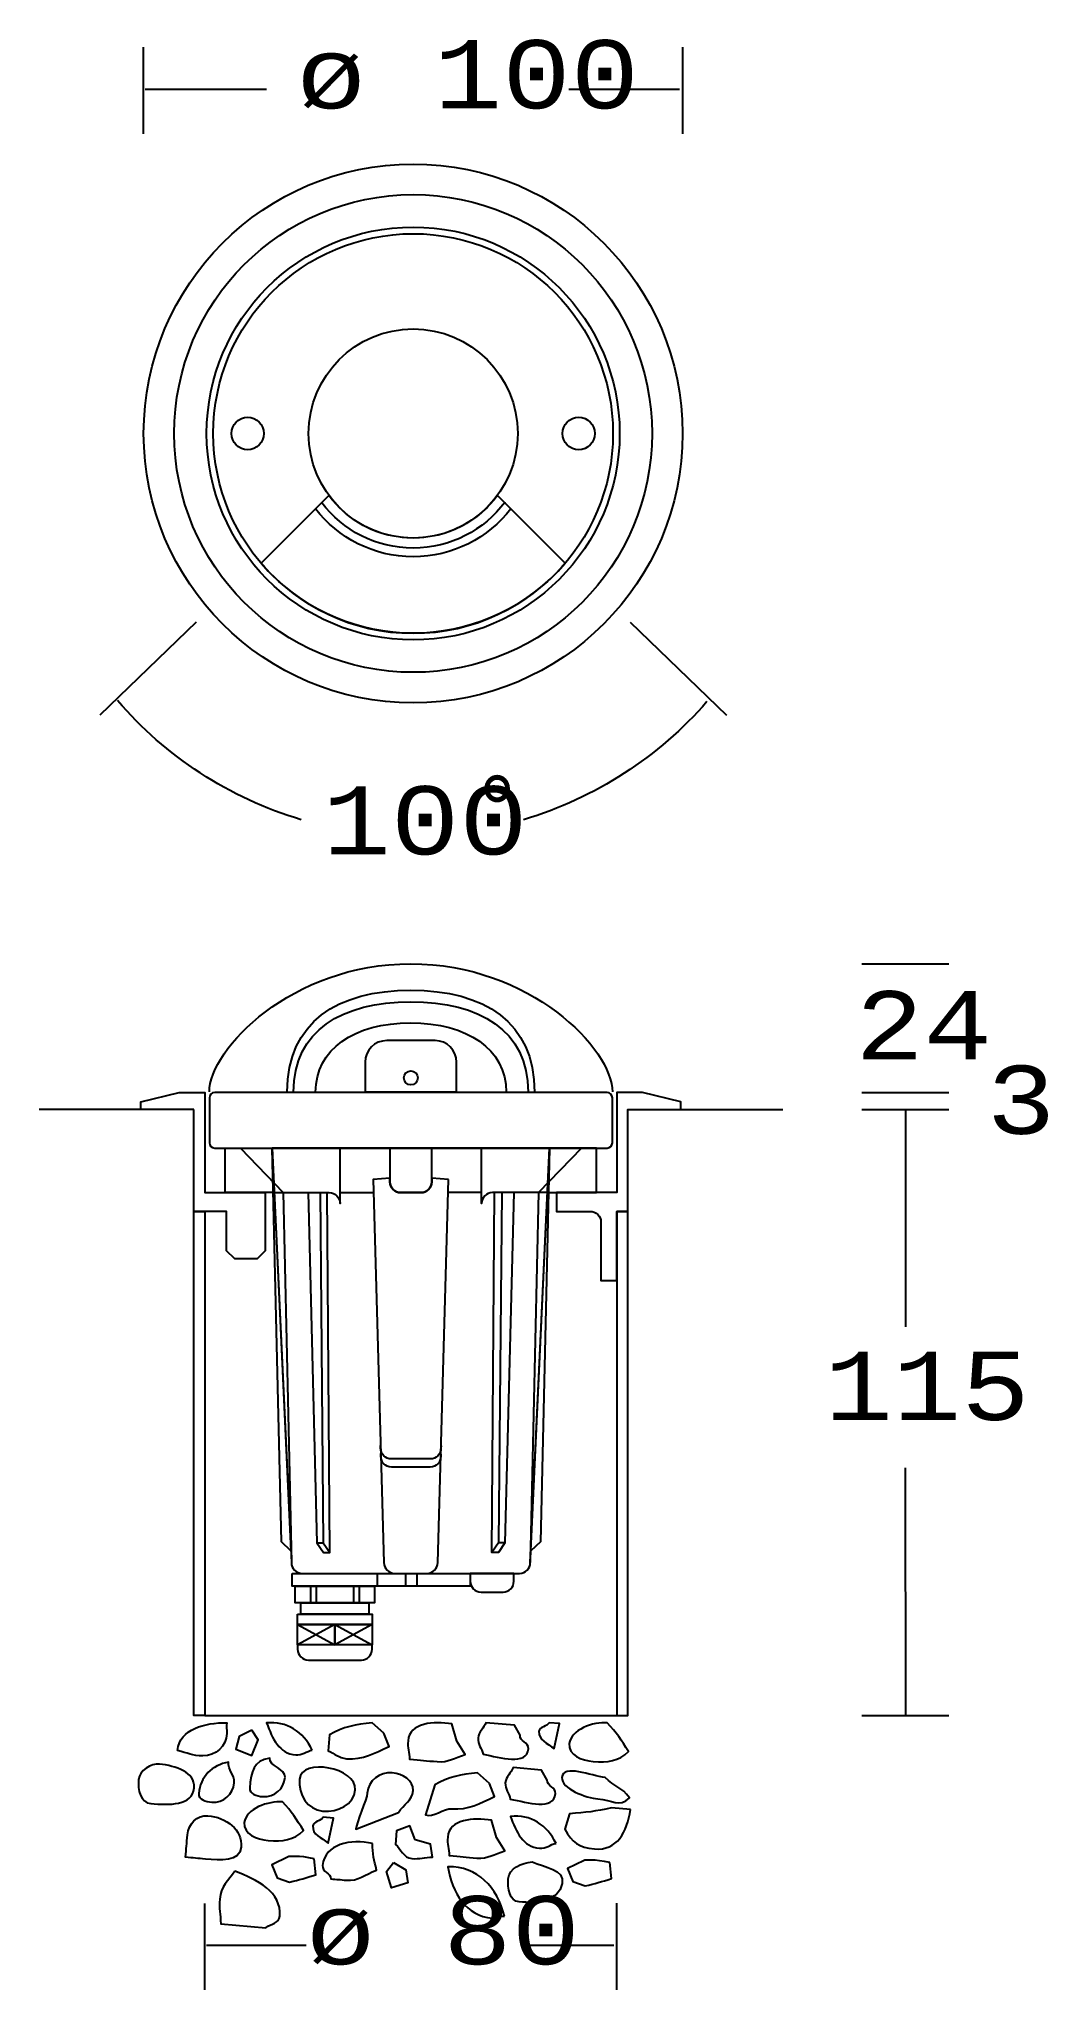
# Model space of a CAD drawing. Extents: x 35 to 140, y 58 to 261.
import ezdxf

# ---------------------------------------------------------------- set-up
doc = ezdxf.new("R2010")
doc.units = 0
doc.layers.add('LIVELLO_1', color=160, linetype='Continuous')
doc.styles.add('STD', font='txt')

# ---------------------------------------------------------------- blocks, each defined once
blk = doc.blocks.new('AI9-BLK2')
at = {"layer": 'LIVELLO_1', "color": 7}
for points in [[(-13.81, 9.75), (-15.14, 9.09), (-15.47, 7.77), (-13.81, 7.11), (-13.15, 8.76)], [(0.95, -4.04), (2.22, -4.81), (2.43, -6.16), (0.72, -6.67), (0.21, -4.97)]]:
    blk.add_lwpolyline(points, close=True, dxfattribs=at)
for points, knots in [([(-21.54, 7.65), (-20.57, 7.36), (-19.95, 7.07), (-18.93, 7.07), (-17.58, 7.07), (-16.43, 8.08), (-16.43, 9.42), (-16.43, 9.85), (-16.47, 10.09), (-16.43, 10.53), (-18.69, 10.53), (-21.35, 9.9), (-21.54, 7.65)], [0, 0, 0, 0, 1, 1, 1, 2, 2, 2, 3, 3, 3, 4, 4, 4, 4]), ([(-7.54, 7.68), (-8.13, 7.57), (-8.58, 7.11), (-9.25, 7.17), (-10.98, 7.32), (-11.67, 8.87), (-12.28, 10.5), (-10.18, 10.73), (-8.45, 9.58), (-7.54, 7.68)], [0, 0, 0, 0, 1, 1, 1, 2, 2, 2, 3, 3, 3, 3]), ([(-0.06, 9.43), (-0.06, 9.43), (0.48, 8.05), (0.48, 8.05), (-1.08, 7.36), (-2.22, 6.63), (-3.96, 6.78), (-4.78, 6.85), (-5.16, 7.3), (-5.88, 7.61), (-5.88, 7.61), (-5.74, 9.26), (-5.74, 9.26), (-4.33, 10.13), (-2.98, 10.34), (-1.3, 10.53), (-1.3, 10.53), (-0.06, 9.43), (-0.06, 9.43)], [0, 0, 0, 0, 1, 1, 1, 2, 2, 2, 3, 3, 3, 4, 4, 4, 5, 5, 5, 6, 6, 6, 6]), ([(7.52, 8.61), (7.52, 8.61), (8.4, 7.21), (8.4, 7.21), (7.29, 6.89), (6.66, 6.37), (5.5, 6.47), (4.35, 6.57), (3.77, 6.62), (2.61, 6.72), (2.6, 7.47), (2.38, 7.9), (2.45, 8.64), (2.61, 10.53), (5.13, 10.73), (7.02, 10.4), (7.02, 10.4), (7.52, 8.61), (7.52, 8.61)], [0, 0, 0, 0, 1, 1, 1, 2, 2, 2, 3, 3, 3, 4, 4, 4, 5, 5, 5, 6, 6, 6, 6]), ([(14.11, 9.22), (14.05, 8.57), (15.04, 8.48), (14.98, 7.82), (14.82, 6.01), (12.07, 6.92), (10.27, 7.24), (10.15, 7.83), (9.69, 8.28), (9.75, 8.94), (9.81, 9.6), (10.34, 9.96), (10.56, 10.53), (10.56, 10.53), (13.53, 10.27), (13.53, 10.27), (13.53, 10.27), (14.11, 9.22), (14.11, 9.22)], [0, 0, 0, 0, 1, 1, 1, 2, 2, 2, 3, 3, 3, 4, 4, 4, 5, 5, 5, 6, 6, 6, 6]), ([(17.16, 10.53), (17.16, 10.53), (18.23, 10.43), (18.23, 10.43), (18.23, 10.43), (17.67, 7.83), (17.67, 7.83), (16.97, 8.39), (16, 8.72), (16.08, 9.63), (16.13, 10.12), (16.96, 10.13), (17.16, 10.53)], [0, 0, 0, 0, 1, 1, 1, 2, 2, 2, 3, 3, 3, 4, 4, 4, 4]), ([(23.2, 10.52), (24.18, 9.51), (24.64, 8.7), (25.41, 7.53), (24.35, 6.51), (23.23, 6.37), (21.74, 6.5), (20.53, 6.6), (19.13, 7.16), (19.24, 8.35), (19.36, 9.79), (21.76, 10.64), (23.2, 10.52)], [0, 0, 0, 0, 1, 1, 1, 2, 2, 2, 3, 3, 3, 4, 4, 4, 4]), ([(-23.43, 6.22), (-21.76, 6.02), (-19.68, 5.41), (-19.83, 3.74), (-19.99, 1.87), (-22.45, 1.94), (-24.33, 2.1), (-25.43, 2.2), (-25.71, 3.53), (-25.61, 4.62), (-25.53, 5.49), (-24.3, 6.34), (-23.43, 6.22)], [0, 0, 0, 0, 1, 1, 1, 2, 2, 2, 3, 3, 3, 4, 4, 4, 4]), ([(-15.66, 4.26), (-15.77, 3.07), (-16.77, 2.14), (-17.97, 2.25), (-18.6, 2.3), (-19.4, 2.52), (-19.34, 3.14), (-19.19, 4.91), (-17.97, 6.1), (-16.25, 6.43), (-16.32, 5.57), (-15.59, 5.12), (-15.66, 4.26)], [0, 0, 0, 0, 1, 1, 1, 2, 2, 2, 3, 3, 3, 4, 4, 4, 4]), ([(-10.35, 4.85), (-10.46, 3.65), (-11.46, 2.72), (-12.66, 2.83), (-13.29, 2.88), (-14.09, 3.1), (-14.04, 3.72), (-13.88, 5.49), (-13.67, 6.52), (-11.95, 6.85), (-12.02, 5.99), (-10.28, 5.71), (-10.35, 4.85)], [0, 0, 0, 0, 1, 1, 1, 2, 2, 2, 3, 3, 3, 4, 4, 4, 4]), ([(-3.05, 3.55), (-3.19, 1.97), (-4.85, 1.2), (-6.44, 1.33), (-8.02, 1.47), (-9, 3.05), (-8.86, 4.63), (-8.66, 6.92), (-2.84, 5.84), (-3.05, 3.55)], [0, 0, 0, 0, 1, 1, 1, 2, 2, 2, 3, 3, 3, 3]), ([(22.97, 4.83), (23.94, 3.83), (24.73, 3.87), (25.5, 2.69), (24.44, 1.68), (23.71, 2.47), (22.22, 2.6), (21.02, 2.7), (18.37, 3.64), (18.47, 4.83), (18.6, 6.27), (21.53, 4.96), (22.97, 4.83)], [0, 0, 0, 0, 1, 1, 1, 2, 2, 2, 3, 3, 3, 4, 4, 4, 4]), ([(2.97, 3.45), (2.88, 2.38), (2.02, 2.04), (1.44, 1.18), (1.44, 1.18), (-2.99, -0.57), (-2.99, -0.57), (-2.93, 0.09), (-1.85, 2.55), (-1.79, 3.2), (-1.68, 4.52), (-0.52, 5.41), (0.8, 5.3), (1.88, 5.2), (3.07, 4.52), (2.97, 3.45)], [0, 0, 0, 0, 1, 1, 1, 2, 2, 2, 3, 3, 3, 4, 4, 4, 5, 5, 5, 5]), ([(10.92, 4.2), (10.92, 4.2), (11.46, 2.83), (11.46, 2.83), (9.9, 2.14), (8.76, 1.41), (7.02, 1.56), (6.2, 1.64), (5, 0.61), (4.28, 0.92), (4.28, 0.92), (5.24, 4.04), (5.24, 4.04), (6.65, 4.91), (8, 5.12), (9.68, 5.31), (9.68, 5.31), (10.92, 4.2), (10.92, 4.2)], [0, 0, 0, 0, 1, 1, 1, 2, 2, 2, 3, 3, 3, 4, 4, 4, 5, 5, 5, 6, 6, 6, 6]), ([(16.94, 4.55), (16.88, 3.89), (17.87, 3.8), (17.81, 3.14), (17.65, 1.34), (14.9, 2.24), (13.1, 2.56), (12.99, 3.15), (12.53, 3.61), (12.58, 4.26), (12.64, 4.92), (13.18, 5.29), (13.39, 5.85), (13.39, 5.85), (16.36, 5.59), (16.36, 5.59), (16.36, 5.59), (16.94, 4.55), (16.94, 4.55)], [0, 0, 0, 0, 1, 1, 1, 2, 2, 2, 3, 3, 3, 4, 4, 4, 5, 5, 5, 6, 6, 6, 6]), ([(-10.63, 2.28), (-9.65, 1.28), (-9.19, 0.47), (-8.42, -0.71), (-9.48, -1.72), (-10.61, -1.87), (-12.1, -1.74), (-13.3, -1.63), (-14.7, -1.08), (-14.6, 0.12), (-14.47, 1.55), (-12.07, 2.41), (-10.63, 2.28)], [0, 0, 0, 0, 1, 1, 1, 2, 2, 2, 3, 3, 3, 4, 4, 4, 4]), ([(-18.4, 0.84), (-19.51, 0.93), (-20.42, -0.05), (-20.52, -1.15), (-20.6, -2.05), (-20.64, -2.58), (-20.72, -3.49), (-19.91, -3.56), (-19.47, -3.6), (-18.65, -3.67), (-17.12, -3.8), (-15.05, -3.98), (-14.92, -2.45), (-14.75, -0.59), (-16.53, 0.68), (-18.4, 0.84)], [0, 0, 0, 0, 1, 1, 1, 2, 2, 2, 3, 3, 3, 4, 4, 4, 5, 5, 5, 5]), ([(-6.38, 0.69), (-6.38, 0.69), (-5.3, 0.59), (-5.3, 0.59), (-5.3, 0.59), (-5.86, -2.01), (-5.86, -2.01), (-6.57, -1.45), (-7.54, -1.12), (-7.46, -0.22), (-7.41, 0.28), (-6.58, 0.29), (-6.38, 0.69)], [0, 0, 0, 0, 1, 1, 1, 2, 2, 2, 3, 3, 3, 4, 4, 4, 4]), ([(11.65, -1.42), (11.65, -1.42), (12.53, -2.82), (12.53, -2.82), (11.42, -3.14), (10.79, -3.67), (9.63, -3.57), (8.48, -3.47), (7.9, -3.42), (6.74, -3.32), (6.72, -2.57), (6.51, -2.14), (6.58, -1.4), (6.74, 0.49), (9.26, 0.69), (11.14, 0.36), (11.14, 0.36), (11.65, -1.42), (11.65, -1.42)], [0, 0, 0, 0, 1, 1, 1, 2, 2, 2, 3, 3, 3, 4, 4, 4, 5, 5, 5, 6, 6, 6, 6]), ([(17.86, -2.04), (17.27, -2.15), (16.81, -2.61), (16.15, -2.55), (14.41, -2.4), (13.72, -0.85), (13.11, 0.77), (15.21, 1.01), (16.94, -0.14), (17.86, -2.04)], [0, 0, 0, 0, 1, 1, 1, 2, 2, 2, 3, 3, 3, 3]), ([(25.62, 1.49), (25.24, -0.88), (24.24, -2.83), (21.85, -2.62), (20.19, -2.47), (19.57, -1.96), (18.78, -0.56), (18.78, -0.56), (19.25, 1.05), (19.25, 1.05), (21.01, 1.15), (21.94, 1.31), (23.64, 1.66), (23.64, 1.66), (25.62, 1.49), (25.62, 1.49)], [0, 0, 0, 0, 1, 1, 1, 2, 2, 2, 3, 3, 3, 4, 4, 4, 5, 5, 5, 5]), ([(-1.26, -2.06), (-1.27, -3.13), (-1.08, -3.81), (-0.83, -4.83), (-2.12, -5.29), (-2.68, -5.99), (-4.01, -5.88), (-4.58, -5.82), (-5, -5.79), (-5.58, -5.74), (-5.61, -5.16), (-6.51, -5), (-6.45, -4.34), (-6.26, -2.12), (-3.46, -1.53), (-1.26, -2.06)], [0, 0, 0, 0, 1, 1, 1, 2, 2, 2, 3, 3, 3, 4, 4, 4, 5, 5, 5, 5]), ([(3.18, -1.66), (3.18, -1.66), (4.8, -2.14), (4.8, -2.14), (4.8, -2.14), (5.01, -3.48), (5.01, -3.48), (4.18, -3.49), (3.66, -3.7), (2.84, -3.62), (1.93, -3.55), (1.76, -2.62), (1.14, -2.15), (1.14, -2.15), (1.26, -0.75), (1.26, -0.75), (1.26, -0.75), (2.64, -0.21), (2.64, -0.21), (2.64, -0.21), (3.18, -1.66), (3.18, -1.66)], [0, 0, 0, 0, 1, 1, 1, 2, 2, 2, 3, 3, 3, 4, 4, 4, 5, 5, 5, 6, 6, 6, 7, 7, 7, 7]), ([(-7.33, -3.65), (-7.33, -3.65), (-7.15, -5.32), (-7.15, -5.32), (-8.18, -5.65), (-8.86, -5.84), (-9.88, -6.08), (-9.88, -6.08), (-11.17, -5.63), (-11.17, -5.63), (-11.17, -5.63), (-11.72, -4.26), (-11.72, -4.26), (-11.72, -4.26), (-9.98, -3.42), (-9.98, -3.42), (-9.98, -3.42), (-8.88, -3.27), (-7.33, -3.65)], [0, 0, 0, 0, 1, 1, 1, 2, 2, 2, 3, 3, 3, 4, 4, 4, 5, 5, 5, 6, 6, 6, 6]), ([(15.38, -3.95), (14.28, -4.11), (12.99, -4.58), (12.89, -5.73), (12.8, -6.71), (13.02, -8.06), (14.01, -8.14), (15.91, -8.31), (18.09, -8.08), (18.51, -6.22), (18.8, -4.75), (16.65, -4.56), (15.38, -3.95)], [0, 0, 0, 0, 1, 1, 1, 2, 2, 2, 3, 3, 3, 4, 4, 4, 4]), ([(23.45, -4.04), (23.45, -4.04), (23.63, -5.71), (23.63, -5.71), (22.61, -6.04), (21.92, -6.22), (20.9, -6.47), (20.9, -6.47), (19.61, -6.03), (19.61, -6.03), (19.61, -6.03), (19.07, -4.65), (19.07, -4.65), (19.07, -4.65), (20.8, -3.81), (20.8, -3.81), (20.8, -3.81), (21.9, -3.66), (23.45, -4.04)], [0, 0, 0, 0, 1, 1, 1, 2, 2, 2, 3, 3, 3, 4, 4, 4, 5, 5, 5, 6, 6, 6, 6]), ([(-15.58, -4.92), (-13.25, -5.87), (-10.69, -7.08), (-10.91, -9.63), (-10.98, -10.37), (-11.81, -10.38), (-12.35, -10.83), (-12.35, -10.83), (-17.06, -10.42), (-17.06, -10.42), (-17.05, -9.43), (-17.25, -8.83), (-17.16, -7.84), (-17.05, -6.53), (-16.25, -5.94), (-15.58, -4.92)], [0, 0, 0, 0, 1, 1, 1, 2, 2, 2, 3, 3, 3, 4, 4, 4, 5, 5, 5, 5]), ([(12.48, -9.63), (11.98, -9.59), (11.7, -9.89), (11.21, -9.85), (8.48, -9.61), (7.03, -7.17), (6.6, -4.48), (9.69, -4.42), (11.75, -6.59), (12.48, -9.63)], [0, 0, 0, 0, 1, 1, 1, 2, 2, 2, 3, 3, 3, 3])]:
    blk.add_open_spline(points, degree=3, knots=knots, dxfattribs=at)
blk = doc.blocks.new('AI9-BLK1')
at = {"layer": 'LIVELLO_1', "color": 7}
for p, q in [((-40.62, 91.58), (-40.62, 100.61)), ((15.51, 91.58), (15.51, 100.61)), ((-27.83, 96.22), (-40.45, 96.22)), ((15.19, 96.22), (3.64, 96.22)), ((-35.15, 40.74), (-45.18, 31.04)), ((10.03, 40.74), (20.07, 31.04)), ((34.18, 5.14), (43.21, 5.14)), ((-35.39, -10.04), (-51.51, -10.04)), ((9.8, -10.04), (25.92, -10.04)), ((34.18, -8.27), (43.21, -8.27)), ((34.18, -10.04), (43.21, -10.04)), ((38.7, -10.04), (38.7, -32.69)), ((-20.16, -18.7), (-16.7, -18.7)), ((-5.43, -18.7), (-8.89, -18.7)), ((38.69, -47.37), (38.7, -73.16)), ((-22.59, -55.2), (-21.92, -55.2)), ((-3, -55.2), (-3.67, -55.2)), ((-16.32, -58.37), (-16.32, -59.69)), ((-13.37, -58.37), (-13.37, -59.69)), ((-12.19, -58.37), (-12.19, -59.69)), ((-23.24, -59.69), (-23.24, -61.45)), ((-22.64, -59.69), (-22.64, -61.45)), ((-18.78, -59.69), (-18.78, -61.45)), ((-18.18, -59.69), (-18.18, -61.45)), ((-20.71, -63.68), (-24.59, -65.8)), ((-24.59, -63.68), (-20.71, -65.8)), ((-20.71, -63.68), (-16.83, -65.8)), ((-16.83, -63.68), (-20.71, -65.8)), ((34.18, -73.16), (43.21, -73.16)), ((-34.24, -73.17), (8.65, -73.17)), ((-34.24, -101.76), (-34.24, -92.74)), ((8.65, -101.76), (8.65, -92.73)), ((-23.71, -97.12), (-34.06, -97.12)), ((8.33, -97.12), (-1.26, -97.12))]:
    blk.add_line(p, q, dxfattribs=at)
for points in [[(-35.39, -10.04), (-40.9, -10.04), (-40.9, -9.24), (-36.93, -8.27), (-34.24, -8.27), (-34.24, -18.7), (-27.96, -18.7), (-27.96, -24.75), (-28.8, -25.6), (-31.14, -25.6), (-31.98, -24.75), (-31.98, -20.65), (-35.39, -20.65)], [(-32.14, -14.06), (-27.24, -14.06), (-27.14, -18.7), (-32.14, -18.7)], [(-27.24, -14.06), (-25.29, -56.03), (-26.28, -55.09)], [(1.65, -14.06), (0.69, -55.09), (-0.3, -56.03)], [(6.55, -14.06), (1.65, -14.06), (1.54, -18.7), (6.55, -18.7)], [(-35.39, -20.65), (-34.24, -20.65), (-34.24, -73.17), (-35.39, -73.17)], [(9.8, -20.65), (8.65, -20.65), (8.65, -73.17), (9.8, -73.17)], [(-25.15, -58.37), (-6.62, -58.37), (-6.62, -59.69), (-25.15, -59.69)], [(-24.84, -59.69), (-16.58, -59.69), (-16.58, -61.45), (-24.84, -61.45)], [(-24.59, -62.62), (-16.83, -62.62), (-16.83, -63.68), (-24.59, -63.68)], [(-24.25, -61.45), (-17.17, -61.45), (-17.17, -62.62), (-24.25, -62.62)], [(-24.59, -63.68), (-20.71, -63.68), (-20.71, -65.8), (-24.59, -65.8)], [(-20.71, -63.68), (-16.83, -63.68), (-16.83, -65.8), (-20.71, -65.8)]]:
    blk.add_lwpolyline(points, close=True, dxfattribs=at)
for points in [[(-30.55, -14.06), (-26.08, -18.7), (-25.24, -57.24)], [(4.96, -14.06), (0.49, -18.7), (-0.36, -57.24)], [(-23.5, -18.7), (-22.59, -55.2), (-21.91, -56.18), (-21.22, -56.18), (-21.52, -18.7)], [(-22.25, -18.7), (-21.92, -55.2), (-21.22, -56.18)], [(-3.34, -18.7), (-3.67, -55.2), (-4.37, -56.18)], [(-2.09, -18.7), (-3, -55.2), (-3.68, -56.18), (-4.37, -56.18), (-4.08, -18.7)]]:
    blk.add_lwpolyline(points, dxfattribs=at)
for centre, radius in [((-12.56, 60.38), 28.06), ((-12.56, 60.38), 24.88), ((-12.56, 60.38), 21.5), ((-12.56, 60.38), 20.81), ((-12.56, 60.38), 10.89), ((-29.79, 60.38), 1.69), ((4.68, 60.38), 1.69), ((-12.8, -6.75), 0.733)]:
    blk.add_circle(centre, radius, dxfattribs=at)
for points, knots in [([(-28.39, 46.87), (-28.39, 46.87), (-21.33, 53.93), (-21.33, 53.93), (-19.35, 51.24), (-16.16, 49.49), (-12.56, 49.49), (-8.96, 49.49), (-5.76, 51.24), (-3.78, 53.93), (-3.78, 53.93), (3.28, 46.87), (3.28, 46.87), (-0.54, 42.4), (-6.22, 39.57), (-12.56, 39.57), (-18.9, 39.57), (-24.57, 42.4), (-28.39, 46.87)], [0, 0, 0, 0, 1, 1, 1, 2, 2, 2, 3, 3, 3, 4, 4, 4, 5, 5, 5, 6, 6, 6, 6]), ([(-2.99, 53.22), (-5.17, 50.32), (-8.65, 48.44), (-12.56, 48.44), (-16.44, 48.44), (-19.88, 50.29), (-22.06, 53.16)], [0, 0, 0, 0, 1, 1, 1, 2, 2, 2, 2]), ([(-2.39, 52.53), (-4.74, 49.5), (-8.42, 47.54), (-12.56, 47.54), (-16.69, 47.54), (-20.37, 49.5), (-22.72, 52.54)], [0, 0, 0, 0, 1, 1, 1, 2, 2, 2, 2]), ([(-33.78, -8.21), (-33.78, -3.75), (-25.21, 5.14), (-12.8, 5.14), (-0.38, 5.14), (8.19, -3.75), (8.19, -8.21)], [0, 0, 0, 0, 1, 1, 1, 2, 2, 2, 2]), ([(-25.67, -8.21), (-25.67, -0.93), (-20.41, 2.39), (-12.8, 2.39), (-5.18, 2.39), (0.08, -0.93), (0.08, -8.22)], [0, 0, 0, 0, 1, 1, 1, 2, 2, 2, 2]), ([(-25, -8.23), (-25, -1.79), (-19.96, 1.17), (-12.81, 1.17), (-5.66, 1.17), (-0.59, -1.78), (-0.59, -8.22)], [0, 0, 0, 0, 1, 1, 1, 2, 2, 2, 2]), ([(-22.72, -8.24), (-22.72, -3.75), (-18.68, -1.01), (-12.82, -1.01), (-6.96, -1.01), (-2.87, -3.75), (-2.87, -8.23)], [0, 0, 0, 0, 1, 1, 1, 2, 2, 2, 2]), ([(-15.31, -2.86), (-15.31, -2.86), (-10.28, -2.86), (-10.28, -2.86), (-9.03, -2.86), (-8.03, -3.87), (-8.03, -5.11), (-8.03, -5.11), (-8.03, -8.21), (-8.03, -8.21), (-8.03, -8.21), (-17.56, -8.21), (-17.56, -8.21), (-17.56, -8.21), (-17.56, -5.11), (-17.56, -5.11), (-17.56, -3.87), (-16.55, -2.86), (-15.31, -2.86)], [0, 0, 0, 0, 1, 1, 1, 2, 2, 2, 3, 3, 3, 4, 4, 4, 5, 5, 5, 6, 6, 6, 6]), ([(-33.22, -8.27), (-33.22, -8.27), (7.63, -8.27), (7.63, -8.27), (7.94, -8.27), (8.19, -8.52), (8.19, -8.84), (8.19, -8.84), (8.19, -13.5), (8.19, -13.5), (8.19, -13.81), (7.94, -14.06), (7.63, -14.06), (7.63, -14.06), (-33.22, -14.06), (-33.22, -14.06), (-33.53, -14.06), (-33.78, -13.81), (-33.78, -13.5), (-33.78, -13.5), (-33.78, -8.84), (-33.78, -8.84), (-33.78, -8.52), (-33.53, -8.27), (-33.22, -8.27)], [0, 0, 0, 0, 1, 1, 1, 2, 2, 2, 3, 3, 3, 4, 4, 4, 5, 5, 5, 6, 6, 6, 7, 7, 7, 8, 8, 8, 8]), ([(5.87, -20.65), (5.87, -20.65), (2.37, -20.65), (2.37, -20.65), (2.37, -20.65), (2.37, -18.7), (2.37, -18.7), (2.37, -18.7), (8.65, -18.7), (8.65, -18.7), (8.65, -18.7), (8.65, -8.27), (8.65, -8.27), (8.65, -8.27), (11.34, -8.27), (11.34, -8.27), (11.34, -8.27), (15.31, -9.24), (15.31, -9.24), (15.31, -9.24), (15.31, -10.04), (15.31, -10.04), (15.31, -10.04), (9.8, -10.04), (9.8, -10.04), (9.8, -10.04), (9.8, -20.65), (9.8, -20.65), (9.8, -20.65), (8.65, -20.65), (8.65, -20.65), (8.65, -20.65), (8.65, -27.87), (8.65, -27.87), (8.65, -27.87), (7, -27.87), (7, -27.87), (7, -27.87), (7, -21.78), (7, -21.78), (7, -21.15), (6.49, -20.65), (5.87, -20.65)], [0, 0, 0, 0, 1, 1, 1, 2, 2, 2, 3, 3, 3, 4, 4, 4, 5, 5, 5, 6, 6, 6, 7, 7, 7, 8, 8, 8, 9, 9, 9, 10, 10, 10, 11, 11, 11, 12, 12, 12, 13, 13, 13, 14, 14, 14, 14]), ([(-27.24, -14.06), (-27.24, -14.06), (-20.16, -14.06), (-20.16, -14.06), (-20.16, -14.06), (-20.16, -19.83), (-20.16, -19.83), (-20.16, -19.21), (-20.66, -18.7), (-21.29, -18.7), (-21.29, -18.7), (-27.14, -18.7), (-27.14, -18.7), (-27.14, -18.7), (-27.24, -14.06), (-27.24, -14.06)], [0, 0, 0, 0, 1, 1, 1, 2, 2, 2, 3, 3, 3, 4, 4, 4, 5, 5, 5, 5]), ([(-24.11, -58.37), (-24.73, -58.37), (-25.24, -57.86), (-25.24, -57.24), (-25.24, -57.24), (-27.24, -14.06), (-27.24, -14.06), (-27.24, -14.06), (1.65, -14.06), (1.65, -14.06), (1.65, -14.06), (-0.36, -57.24), (-0.36, -57.24), (-0.36, -57.86), (-0.86, -58.37), (-1.48, -58.37), (-1.48, -58.37), (-24.11, -58.37), (-24.11, -58.37)], [0, 0, 0, 0, 1, 1, 1, 2, 2, 2, 3, 3, 3, 4, 4, 4, 5, 5, 5, 6, 6, 6, 6]), ([(-10.62, -14.06), (-10.62, -14.06), (-10.62, -17.58), (-10.62, -17.58), (-10.62, -18.2), (-11.13, -18.7), (-11.75, -18.7), (-11.75, -18.7), (-13.84, -18.7), (-13.84, -18.7), (-14.47, -18.7), (-14.97, -18.2), (-14.97, -17.58), (-14.97, -17.58), (-14.97, -14.06), (-14.97, -14.06), (-14.97, -14.06), (-10.62, -14.06), (-10.62, -14.06)], [0, 0, 0, 0, 1, 1, 1, 2, 2, 2, 3, 3, 3, 4, 4, 4, 5, 5, 5, 6, 6, 6, 6]), ([(1.65, -14.06), (1.65, -14.06), (-5.43, -14.06), (-5.43, -14.06), (-5.43, -14.06), (-5.43, -19.83), (-5.43, -19.83), (-5.43, -19.21), (-4.93, -18.7), (-4.31, -18.7), (-4.31, -18.7), (1.54, -18.7), (1.54, -18.7), (1.54, -18.7), (1.65, -14.06), (1.65, -14.06)], [0, 0, 0, 0, 1, 1, 1, 2, 2, 2, 3, 3, 3, 4, 4, 4, 5, 5, 5, 5]), ([(-8.87, -17.34), (-8.87, -17.34), (-10, -57.24), (-10, -57.24), (-10, -57.86), (-10.5, -58.37), (-11.12, -58.37), (-11.12, -58.37), (-14.47, -58.37), (-14.47, -58.37), (-15.1, -58.37), (-15.6, -57.86), (-15.6, -57.24), (-15.6, -57.24), (-16.73, -17.34), (-16.73, -17.34), (-16.73, -17.34), (-14.97, -17.21), (-14.97, -17.21), (-14.97, -17.21), (-14.97, -17.58), (-14.97, -17.58), (-14.97, -18.2), (-14.47, -18.7), (-13.84, -18.7), (-13.84, -18.7), (-11.75, -18.7), (-11.75, -18.7), (-11.13, -18.7), (-10.62, -18.2), (-10.62, -17.58), (-10.62, -17.58), (-10.62, -17.21), (-10.62, -17.21), (-10.62, -17.21), (-8.87, -17.34), (-8.87, -17.34)], [0, 0, 0, 0, 1, 1, 1, 2, 2, 2, 3, 3, 3, 4, 4, 4, 5, 5, 5, 6, 6, 6, 7, 7, 7, 8, 8, 8, 9, 9, 9, 10, 10, 10, 11, 11, 11, 12, 12, 12, 12]), ([(-9.65, -45.08), (-9.65, -45.08), (-9.66, -45.31), (-9.66, -45.31), (-9.66, -45.94), (-10.16, -46.44), (-10.78, -46.44), (-10.78, -46.44), (-14.82, -46.44), (-14.82, -46.44), (-15.44, -46.44), (-15.95, -45.94), (-15.95, -45.31), (-15.95, -45.31), (-15.95, -45.04), (-15.95, -45.04)], [0, 0, 0, 0, 1, 1, 1, 2, 2, 2, 3, 3, 3, 4, 4, 4, 5, 5, 5, 5]), ([(-9.68, -45.94), (-9.68, -45.94), (-9.68, -46.17), (-9.68, -46.17), (-9.68, -46.79), (-10.16, -47.3), (-10.78, -47.3), (-10.78, -47.3), (-14.82, -47.3), (-14.82, -47.3), (-15.44, -47.3), (-15.92, -46.79), (-15.92, -46.17), (-15.92, -46.17), (-15.92, -45.89), (-15.92, -45.89)], [0, 0, 0, 0, 1, 1, 1, 2, 2, 2, 3, 3, 3, 4, 4, 4, 5, 5, 5, 5]), ([(-2.07, -58.37), (-2.07, -58.37), (-2.07, -59.18), (-2.07, -59.18), (-2.07, -59.81), (-2.57, -60.31), (-3.19, -60.31), (-3.19, -60.31), (-5.49, -60.31), (-5.49, -60.31), (-6.12, -60.31), (-6.62, -59.81), (-6.62, -59.18), (-6.62, -59.18), (-6.62, -58.37), (-6.62, -58.37), (-6.62, -58.37), (-2.07, -58.37), (-2.07, -58.37)], [0, 0, 0, 0, 1, 1, 1, 2, 2, 2, 3, 3, 3, 4, 4, 4, 5, 5, 5, 6, 6, 6, 6]), ([(-16.83, -65.8), (-16.83, -65.8), (-16.83, -66.26), (-16.83, -66.26), (-16.83, -66.88), (-17.33, -67.39), (-17.95, -67.39), (-17.95, -67.39), (-23.47, -67.39), (-23.47, -67.39), (-24.09, -67.39), (-24.59, -66.88), (-24.59, -66.26), (-24.59, -66.26), (-24.59, -65.8), (-24.59, -65.8), (-24.59, -65.8), (-16.83, -65.8), (-16.83, -65.8)], [0, 0, 0, 0, 1, 1, 1, 2, 2, 2, 3, 3, 3, 4, 4, 4, 5, 5, 5, 6, 6, 6, 6])]:
    blk.add_open_spline(points, degree=3, knots=knots, dxfattribs=at)
for points in [[(-24.22, 20.15), (-31.73, 22.39), (-38.35, 26.75), (-43.34, 32.55)], [(18.03, 32.45), (13.04, 26.71), (6.42, 22.38), (-1.05, 20.15)]]:
    blk.add_open_spline(points, degree=3, dxfattribs=at)
blk.add_blockref('AI9-BLK2', (-15.54, -84.45), dxfattribs=at)
at = {"layer": 'LIVELLO_1', "color": 7, "char_height": 7.1094, "attachment_point": 1, "style": 'STD'}
for s, insert in [('\\fCourier|b0|i0;\\H7.1094;\\C7;ø 100', (-24.65, 101.36)), ('\\fSymbol|b0|i0;\\H7.1094;\\C7;°', (-5.71, 24.72)), ('\\fCourier|b0|i0;\\H7.1094;\\C7;100', (-22, 23.64)), ('\\fCourier|b0|i0;\\H7.1094;\\C7;24', (33.47, 2.29)), ('\\fCourier|b0|i0;\\H7.1094;\\C7;3', (47.17, -5.47)), ('\\fCourier|b0|i0;\\H7.1094;\\C7;115', (30.27, -35.28)), ('\\fCourier|b0|i0;\\H7.1094;\\C7;ø 80', (-23.67, -91.98))]:
    blk.add_mtext(s, dxfattribs=dict(at, insert=insert))

msp = doc.modelspace()

# ---------------------------------------------------------------- block references
at = {"layer": 'LIVELLO_1', "color": 7}
msp.add_blockref('AI9-BLK1', (86.463887, 159.733919), dxfattribs=at)

doc.saveas('drawing.dxf')
